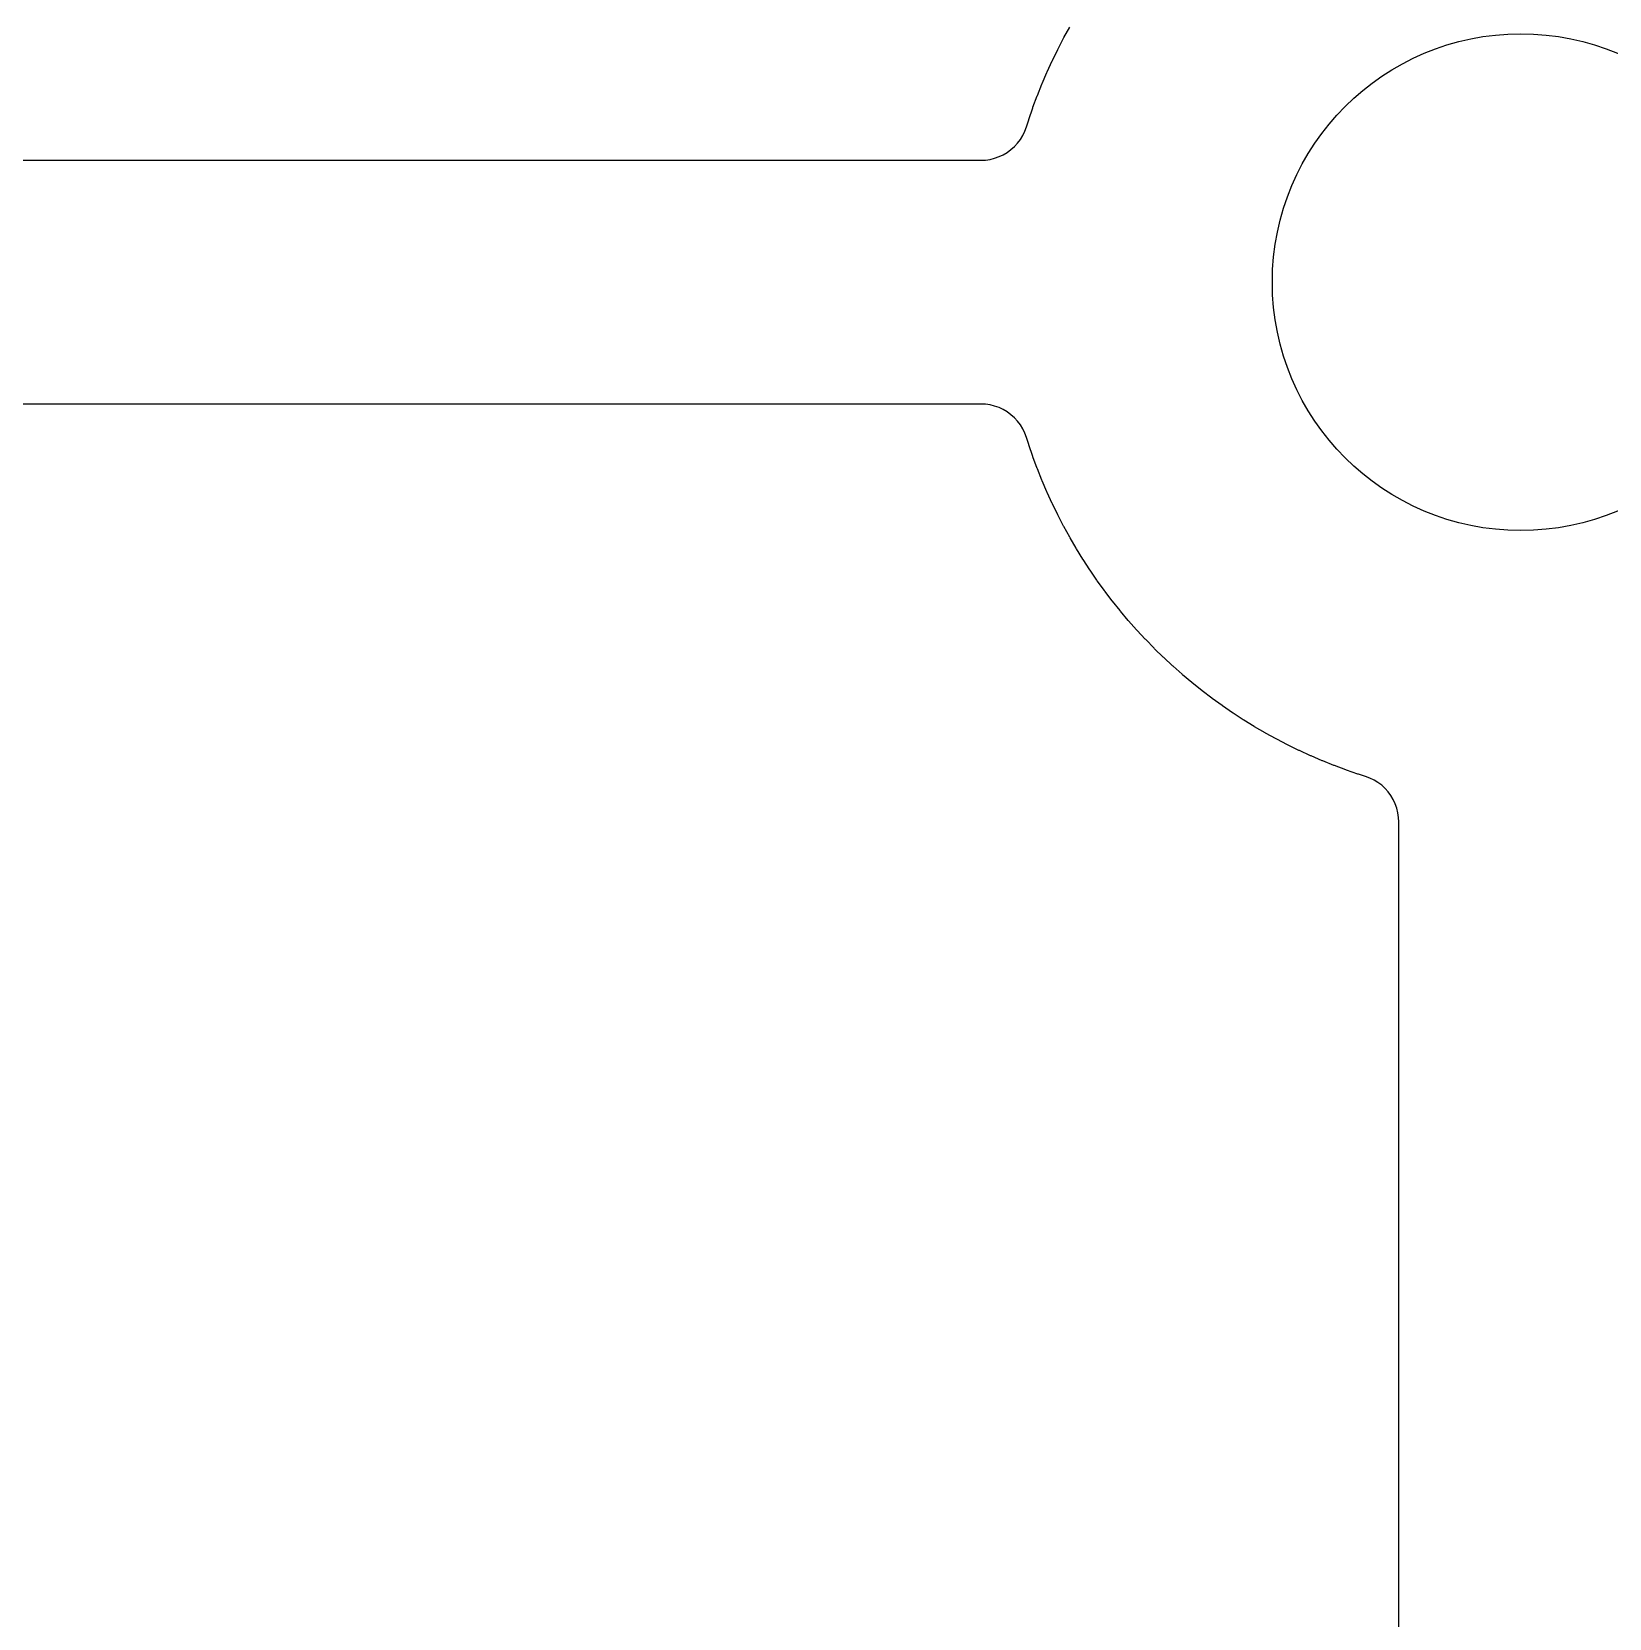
# Model space of a CAD drawing. Header units: millimetres. Extents: x -31.9 to 31.9, y -31.9 to 31.9.
# Drawn here: x -7.79 to 0.46, y -6.99 to 1.31 of the extents above; entities that cross this region are included whole.
import ezdxf

# ---------------------------------------------------------------- set-up
doc = ezdxf.new("R2010")
doc.units = ezdxf.units.MM
doc.layers.add('CUT_INNER', color=6, linetype='Continuous')
doc.layers.add('ENGRAVE', color=7, linetype='Continuous')

msp = doc.modelspace()

# ---------------------------------------------------------------- linework, layer by layer
at = {"layer": 'CUT_INNER'}
for points in [[(-11.4475, 0.638), (-2.825, 0.638), (-2.8008, 0.6392), (-2.7767, 0.6427), (-2.7531, 0.6486), (-2.7302, 0.6567), (-2.7082, 0.667), (-2.6873, 0.6793), (-2.6677, 0.6937), (-2.6496, 0.7099), (-2.6331, 0.7278), (-2.6185, 0.7472), (-2.6058, 0.7679), (-2.5952, 0.7897), (-2.5867, 0.8125), (-2.5751, 0.8491), (-2.5741, 0.852), (-2.5535, 0.912), (-2.5525, 0.9149), (-2.5303, 0.9744), (-2.5292, 0.9773), (-2.5057, 1.0362), (-2.5045, 1.0391), (-2.4795, 1.0974), (-2.4782, 1.1002), (-2.4518, 1.1579), (-2.4505, 1.1607), (-2.4227, 1.2177), (-2.4213, 1.2205), (-2.392, 1.2768), (-2.3906, 1.2795), (-2.36, 1.3351)], [(-0.638, -9.2503), (-0.638, -2.825), (-0.6392, -2.8008), (-0.6427, -2.7767), (-0.6486, -2.7531), (-0.6567, -2.7302), (-0.667, -2.7082), (-0.6793, -2.6873), (-0.6937, -2.6677), (-0.7099, -2.6496), (-0.7278, -2.6331), (-0.7472, -2.6185), (-0.7679, -2.6058), (-0.7897, -2.5952), (-0.8125, -2.5867), (-0.8491, -2.5751), (-0.852, -2.5741), (-0.912, -2.5535), (-0.9149, -2.5525), (-0.9744, -2.5303), (-0.9773, -2.5292), (-1.0362, -2.5057), (-1.0391, -2.5045), (-1.0974, -2.4795), (-1.1002, -2.4782), (-1.1579, -2.4518), (-1.1607, -2.4505), (-1.2177, -2.4227), (-1.2205, -2.4213), (-1.2768, -2.392), (-1.2795, -2.3906), (-1.3351, -2.36), (-1.3378, -2.3585), (-1.3927, -2.3265), (-1.3953, -2.3249), (-1.4493, -2.2916), (-1.4519, -2.29), (-1.5051, -2.2554), (-1.5077, -2.2537), (-1.56, -2.2177), (-1.5625, -2.216), (-1.614, -2.1788), (-1.6165, -2.177), (-1.667, -2.1385), (-1.6694, -2.1366), (-1.719, -2.097), (-1.7213, -2.095), (-1.7699, -2.0542), (-1.7722, -2.0522), (-1.8198, -2.0101), (-1.8221, -2.008), (-1.8686, -1.9648), (-1.8708, -1.9627), (-1.9162, -1.9184), (-1.9184, -1.9162), (-1.9627, -1.8708), (-1.9648, -1.8686), (-2.008, -1.8221), (-2.0101, -1.8198), (-2.0522, -1.7722), (-2.0542, -1.7699), (-2.095, -1.7213), (-2.097, -1.719), (-2.1366, -1.6694), (-2.1385, -1.667), (-2.177, -1.6165), (-2.1788, -1.614), (-2.216, -1.5625), (-2.2177, -1.56), (-2.2537, -1.5077), (-2.2554, -1.5051), (-2.29, -1.4519), (-2.2916, -1.4493), (-2.3249, -1.3953), (-2.3265, -1.3927), (-2.3585, -1.3378), (-2.36, -1.3351), (-2.3906, -1.2795), (-2.392, -1.2768), (-2.4213, -1.2205), (-2.4227, -1.2177), (-2.4505, -1.1607), (-2.4518, -1.1579), (-2.4782, -1.1002), (-2.4795, -1.0974), (-2.5045, -1.0391), (-2.5057, -1.0362), (-2.5292, -0.9773), (-2.5303, -0.9744), (-2.5525, -0.9149), (-2.5535, -0.912), (-2.5741, -0.852), (-2.5751, -0.8491), (-2.5867, -0.8125), (-2.5952, -0.7897), (-2.6058, -0.7679), (-2.6185, -0.7472), (-2.6331, -0.7278), (-2.6496, -0.7099), (-2.6677, -0.6937), (-2.6873, -0.6793), (-2.7082, -0.667), (-2.7302, -0.6567), (-2.7531, -0.6486), (-2.7767, -0.6427), (-2.8008, -0.6392), (-2.825, -0.638), (-11.4471, -0.638)]]:
    msp.add_lwpolyline(points, dxfattribs=at)
msp.add_circle((0, 0), 1.3, dxfattribs=at)
at = {"layer": 'ENGRAVE'}
msp.add_circle((0, 9.1156), 21.0426, dxfattribs=at)

doc.saveas('drawing.dxf')
